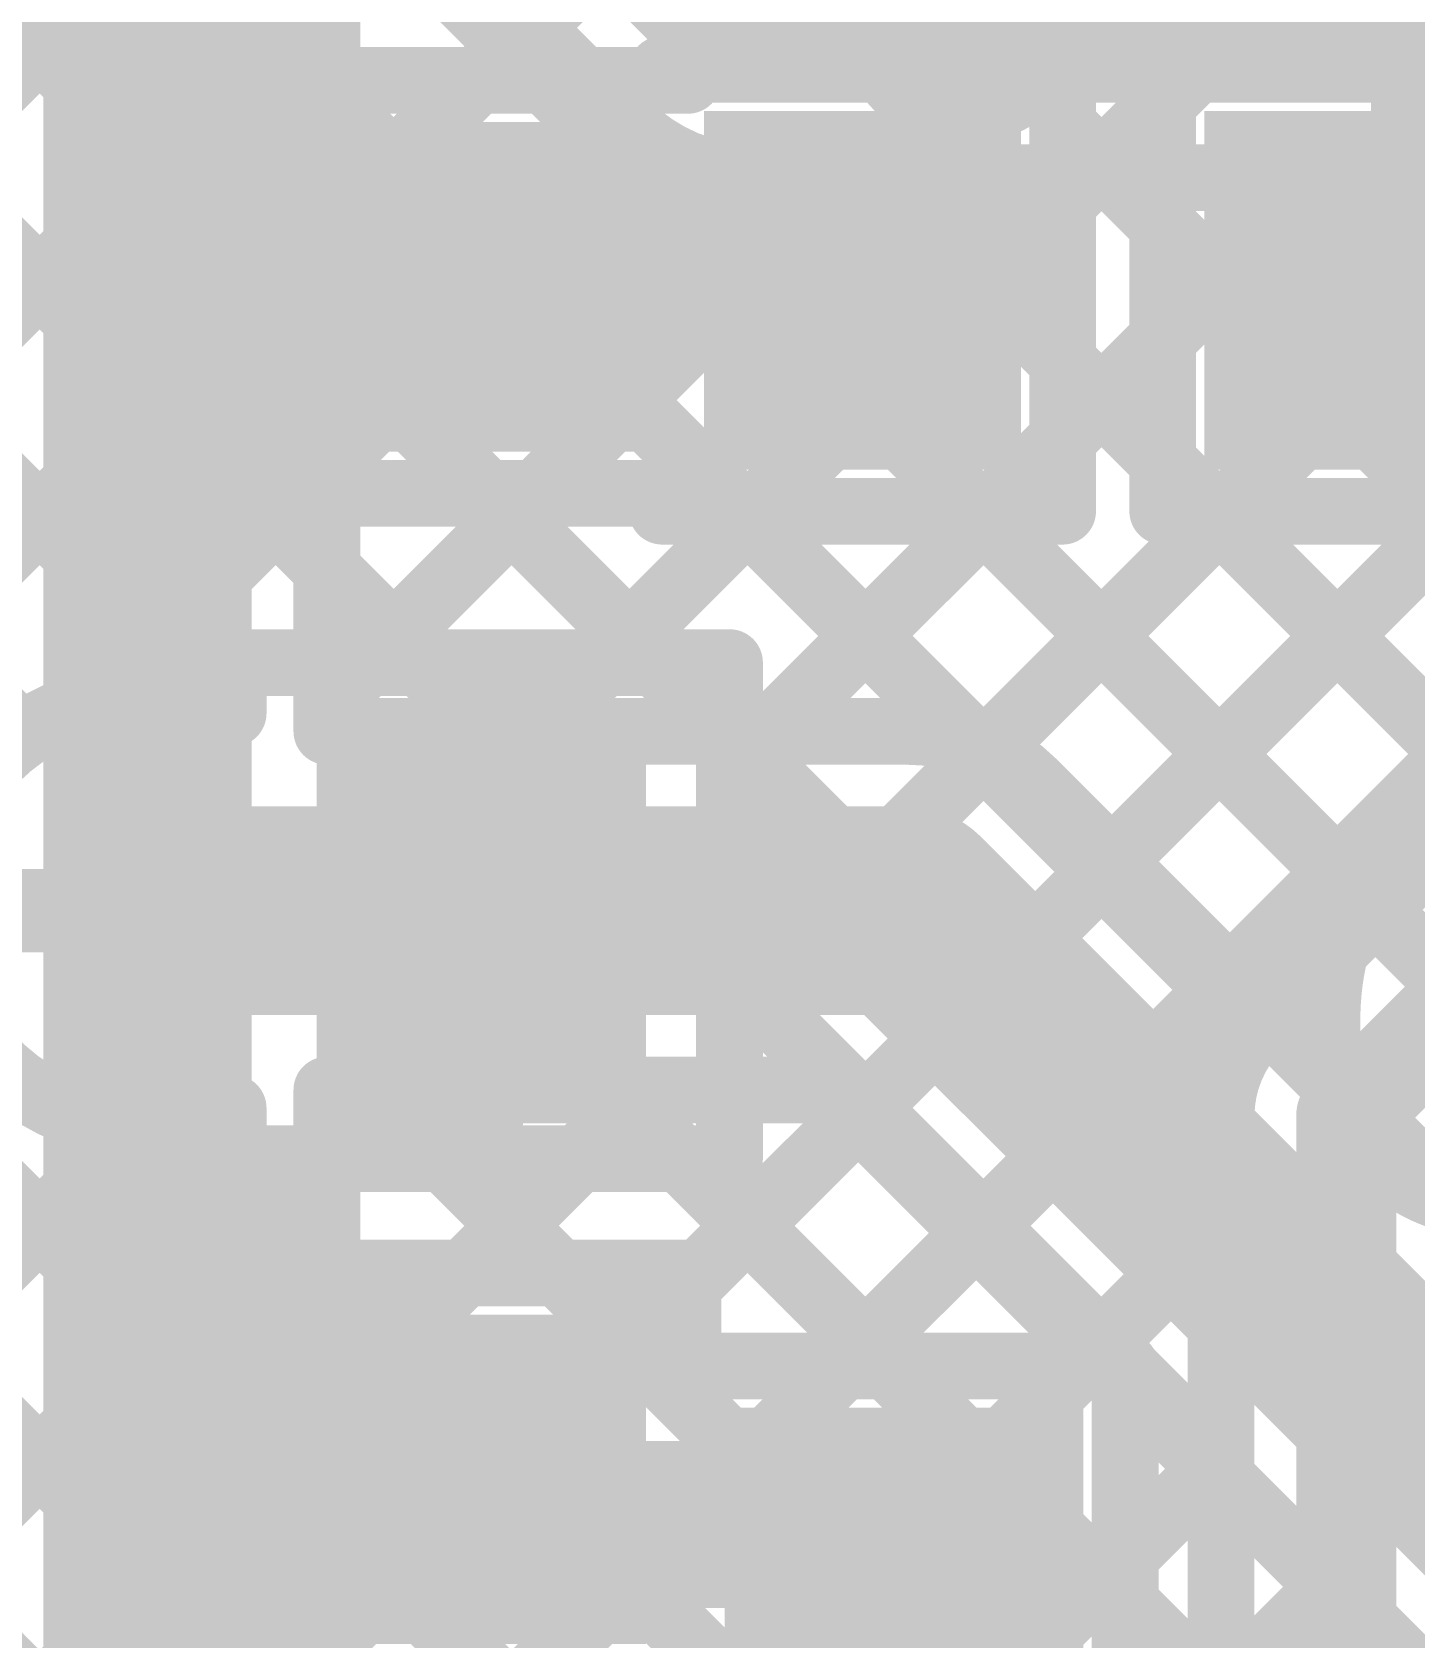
# Model space of a CAD drawing. Header units: millimetres. Extents: x -0.01 to 3.73, y -0.01 to 3.05.
# Drawn here: x 0.2005 to 0.3662, y 2.3144 to 2.5069 of the extents above; entities that cross this region are included whole.
import ezdxf

# ---------------------------------------------------------------- set-up
doc = ezdxf.new("R2010")
doc.units = ezdxf.units.MM
doc.header["$MEASUREMENT"] = 0
for name, color, linetype in [('BottomLayer', 5, 'Continuous'), ('BottomPaste', 16, 'Continuous'), ('BottomSolder', 6, 'Continuous'), ('TopLayer', 1, 'Continuous'), ('TopOverlay', 2, 'Continuous'), ('TopPaste', 8, 'Continuous'), ('TopSolder', 216, 'Continuous'), ('ViaHoleLayer', 16, 'Continuous')]:
    doc.layers.add(name, color=color, linetype=linetype)
doc.styles.add('Arial', font='', dxfattribs={"height": 0.2})
doc.styles.get('Arial').set_extended_font_data('Arial')

# ---------------------------------------------------------------- blocks, each defined once
blk = doc.blocks.new('R__0603_B_67')
at = {"layer": 'BottomLayer'}
for points in [[(-0.045, -0.0175), (-0.045, 0.0175), (-0.015, 0.0175), (-0.015, -0.0175)], [(0.015, -0.0175), (0.015, 0.0175), (0.045, 0.0175), (0.045, -0.0175)]]:
    blk.add_hatch(color=5, dxfattribs=at).paths.add_polyline_path(points)
at = {"layer": 'BottomPaste'}
for points in [[(-0.045, -0.0175), (-0.045, 0.0175), (-0.015, 0.0175), (-0.015, -0.0175)], [(0.015, -0.0175), (0.015, 0.0175), (0.045, 0.0175), (0.045, -0.0175)]]:
    blk.add_hatch(color=16, dxfattribs=at).paths.add_polyline_path(points)
at = {"layer": 'BottomSolder'}
for points in [[(-0.049, -0.0215), (-0.049, 0.0215), (-0.011, 0.0215), (-0.011, -0.0215)], [(0.011, -0.0215), (0.011, 0.0215), (0.049, 0.0215), (0.049, -0.0215)]]:
    blk.add_hatch(color=6, dxfattribs=at).paths.add_polyline_path(points)
blk = doc.blocks.new('R__0603_B_68')
at = {"layer": 'BottomLayer'}
for points in [[(-0.045, -0.0175), (-0.045, 0.0175), (-0.015, 0.0175), (-0.015, -0.0175)], [(0.015, -0.0175), (0.015, 0.0175), (0.045, 0.0175), (0.045, -0.0175)]]:
    blk.add_hatch(color=5, dxfattribs=at).paths.add_polyline_path(points)
at = {"layer": 'BottomPaste'}
for points in [[(-0.045, -0.0175), (-0.045, 0.0175), (-0.015, 0.0175), (-0.015, -0.0175)], [(0.015, -0.0175), (0.015, 0.0175), (0.045, 0.0175), (0.045, -0.0175)]]:
    blk.add_hatch(color=16, dxfattribs=at).paths.add_polyline_path(points)
at = {"layer": 'BottomSolder'}
for points in [[(-0.049, -0.0215), (-0.049, 0.0215), (-0.011, 0.0215), (-0.011, -0.0215)], [(0.011, -0.0215), (0.011, 0.0215), (0.049, 0.0215), (0.049, -0.0215)]]:
    blk.add_hatch(color=6, dxfattribs=at).paths.add_polyline_path(points)
blk = doc.blocks.new('SOT23_3_B_111')
at = {"layer": 'BottomLayer'}
for points in [[(-0.02166, 0.02657), (-0.05316, 0.02657), (-0.05316, 0.05807), (-0.02166, 0.05807)], [(0.05314, 0.02657), (0.02165, 0.02657), (0.02165, 0.05807), (0.05314, 0.05807)], [(0.01574, -0.05807), (-0.01575, -0.05807), (-0.01575, -0.02657), (0.01574, -0.02657)]]:
    blk.add_hatch(color=5, dxfattribs=at).paths.add_polyline_path(points)
at = {"layer": 'BottomPaste'}
for points in [[(-0.02166, 0.02657), (-0.05316, 0.02657), (-0.05316, 0.05807), (-0.02166, 0.05807)], [(0.05314, 0.02657), (0.02165, 0.02657), (0.02165, 0.05807), (0.05314, 0.05807)], [(0.01574, -0.05807), (-0.01575, -0.05807), (-0.01575, -0.02657), (0.01574, -0.02657)]]:
    blk.add_hatch(color=16, dxfattribs=at).paths.add_polyline_path(points)
at = {"layer": 'BottomSolder'}
for points in [[(-0.01766, 0.02257), (-0.05716, 0.02257), (-0.05716, 0.06207), (-0.01766, 0.06207)], [(0.05714, 0.02257), (0.01765, 0.02257), (0.01765, 0.06207), (0.05714, 0.06207)], [(0.01974, -0.06207), (-0.01975, -0.06207), (-0.01975, -0.02257), (0.01974, -0.02257)]]:
    blk.add_hatch(color=6, dxfattribs=at).paths.add_polyline_path(points)
blk = doc.blocks.new('SOT23_3_B_112')
at = {"layer": 'BottomLayer'}
for points in [[(-0.02166, 0.02657), (-0.05316, 0.02657), (-0.05316, 0.05807), (-0.02166, 0.05807)], [(0.05314, 0.02657), (0.02165, 0.02657), (0.02165, 0.05807), (0.05314, 0.05807)], [(0.01574, -0.05807), (-0.01575, -0.05807), (-0.01575, -0.02657), (0.01574, -0.02657)]]:
    blk.add_hatch(color=5, dxfattribs=at).paths.add_polyline_path(points)
at = {"layer": 'BottomPaste'}
for points in [[(-0.02166, 0.02657), (-0.05316, 0.02657), (-0.05316, 0.05807), (-0.02166, 0.05807)], [(0.05314, 0.02657), (0.02165, 0.02657), (0.02165, 0.05807), (0.05314, 0.05807)], [(0.01574, -0.05807), (-0.01575, -0.05807), (-0.01575, -0.02657), (0.01574, -0.02657)]]:
    blk.add_hatch(color=16, dxfattribs=at).paths.add_polyline_path(points)
at = {"layer": 'BottomSolder'}
for points in [[(-0.01766, 0.02257), (-0.05716, 0.02257), (-0.05716, 0.06207), (-0.01766, 0.06207)], [(0.05714, 0.02257), (0.01765, 0.02257), (0.01765, 0.06207), (0.05714, 0.06207)], [(0.01974, -0.06207), (-0.01975, -0.06207), (-0.01975, -0.02257), (0.01974, -0.02257)]]:
    blk.add_hatch(color=6, dxfattribs=at).paths.add_polyline_path(points)
blk = doc.blocks.new('RVT1E100M0405__196')
at = {"layer": 'TopLayer'}
for points in [[(-0.12205, 0.0315), (-0.01969, 0.0315), (-0.01969, -0.0315), (-0.12205, -0.0315)], [(0.01969, 0.0315), (0.12205, 0.0315), (0.12205, -0.0315), (0.01969, -0.0315)]]:
    blk.add_hatch(color=1, dxfattribs=at).paths.add_polyline_path(points)
at = {"layer": 'TopPaste'}
for points in [[(-0.12205, 0.0315), (-0.01969, 0.0315), (-0.01969, -0.0315), (-0.12205, -0.0315)], [(0.01969, 0.0315), (0.12205, 0.0315), (0.12205, -0.0315), (0.01969, -0.0315)]]:
    blk.add_hatch(color=8, dxfattribs=at).paths.add_polyline_path(points)
at = {"layer": 'TopSolder'}
for points in [[(-0.12605, 0.0355), (-0.01569, 0.0355), (-0.01569, -0.0355), (-0.12605, -0.0355)], [(0.01569, 0.0355), (0.12605, 0.0355), (0.12605, -0.0355), (0.01569, -0.0355)]]:
    blk.add_hatch(color=216, dxfattribs=at).paths.add_polyline_path(points)
at = {"layer": 'TopOverlay', "const_width": 0.005}
for points in [[(-0.037, 0.087), (-0.08325, 0.04075)], [(0.085, 0.087), (-0.037, 0.087)], [(0.085, 0.087), (0.085, 0.039)], [(-0.108, 0.065), (-0.108, 0.037)], [(-0.094, 0.051), (-0.122, 0.051)], [(-0.08325, 0.04075), (-0.08325, 0.035)], [(-0.08325, -0.035), (-0.08325, -0.04075)], [(0.085, -0.039), (0.085, -0.087)], [(-0.037, -0.087), (-0.08325, -0.04075)], [(0.085, -0.087), (-0.037, -0.087)]]:
    blk.add_lwpolyline(points, dxfattribs=at)
at = {"layer": 'TopOverlay', "const_width": 0.0025}
for points in [[(-0.03825, 0.087, 1), (-0.03575, 0.087, 1)], [(-0.03825, 0.087, 1), (-0.03575, 0.087, 1)], [(0.08375, 0.087, 1), (0.08625, 0.087, 1)], [(0.08375, 0.087, 1), (0.08625, 0.087, 1)], [(-0.10925, 0.065, 1), (-0.10675, 0.065, 1)], [(-0.12325, 0.051, 1), (-0.12075, 0.051, 1)], [(-0.09525, 0.051, 1), (-0.09275, 0.051, 1)], [(-0.0845, 0.04075, 1), (-0.082, 0.04075, 1)], [(-0.0845, 0.04075, 1), (-0.082, 0.04075, 1)], [(0.08375, 0.039, 1), (0.08625, 0.039, 1)], [(-0.10925, 0.037, 1), (-0.10675, 0.037, 1)], [(-0.0845, 0.035, 1), (-0.082, 0.035, 1)], [(-0.0845, -0.035, 1), (-0.082, -0.035, 1)], [(0.08375, -0.039, 1), (0.08625, -0.039, 1)], [(-0.0845, -0.04075, 1), (-0.082, -0.04075, 1)], [(-0.0845, -0.04075, 1), (-0.082, -0.04075, 1)], [(-0.03825, -0.087, 1), (-0.03575, -0.087, 1)], [(-0.03825, -0.087, 1), (-0.03575, -0.087, 1)], [(0.08375, -0.087, 1), (0.08625, -0.087, 1)], [(0.08375, -0.087, 1), (0.08625, -0.087, 1)]]:
    blk.add_lwpolyline(points, format="xyb", close=True, dxfattribs=at)

msp = doc.modelspace()

# ---------------------------------------------------------------- hatches: boundary and pattern name
at = {"layer": 'BottomLayer'}
h = msp.add_hatch(color=5, dxfattribs=at)
edge = h.paths.add_edge_path()
edge.add_arc((0.2143, 2.4016), 0.01181, 0, 360)
at = {"layer": 'TopLayer'}
h = msp.add_hatch(color=1, dxfattribs=at)
edge = h.paths.add_edge_path()
edge.add_arc((0.2143, 2.4016), 0.01181, 0, 360)
at = {"layer": 'ViaHoleLayer'}
h = msp.add_hatch(color=16, dxfattribs=at)
edge = h.paths.add_edge_path()
edge.add_arc((0.2143, 2.4016), 0.00591, 0, 360)

# ---------------------------------------------------------------- linework, layer by layer
at = {"layer": 'BottomLayer'}
for points, const_width in [([(0.34004, 2.5025), (0.52567, 2.68813)], 0.008), ([(0.36832, 2.5025), (0.55395, 2.68813)], 0.008), ([(0.31176, 2.5025), (0.46448, 2.65522)], 0.008), ([(0.28283, 2.5935), (0.37383, 2.5025)], 0.008), ([(0.28347, 2.5025), (0.37447, 2.5935)], 0.008), ([(0.28407, 2.56397), (0.34554, 2.5025)], 0.008), ([(0.16553, 2.5411), (0.22957, 2.47705)], 0.008), ([(0.28407, 2.53569), (0.31726, 2.5025)], 0.008), ([(0.358, 2.377), (0.506, 2.525)], 0.012), ([(0.15987, 2.46375), (0.21492, 2.5188)], 0.008), ([(0.21605, 2.51885), (0.23375, 2.50116)], 0.008), ([(0.18816, 2.46375), (0.23926, 2.51486)], 0.008), ([(0.24833, 2.51486), (0.26204, 2.50116)], 0.008), ([(0.25384, 2.50116), (0.26754, 2.51486)], 0.008), ([(0.27662, 2.51486), (0.28898, 2.5025)], 0.008), ([(0.16553, 2.51281), (0.24699, 2.43135)], 0.008), ([(0.22957, 2.50116), (0.276, 2.50116)], 0.008), ([(0.22957, 2.45166), (0.22957, 2.50116)], 0.008), ([(0.276, 2.5025), (0.324, 2.5025)], 0.008), ([(0.276, 2.50116), (0.27907, 2.50116)], 0.008), ([(0.324, 2.4495), (0.324, 2.5025)], 0.008), ([(0.336, 2.5025), (0.384, 2.5025)], 0.008), ([(0.336, 2.49846), (0.34004, 2.5025)], 0.008), ([(0.336, 2.4495), (0.336, 2.5025)], 0.008), ([(0.324, 2.48646), (0.336, 2.49846)], 0.008), ([(0.324, 2.49576), (0.336, 2.48376)], 0.008), ([(0.25432, 2.47641), (0.25453, 2.4762)], 0.02), ([(0.25453, 2.4762), (0.2998, 2.4762)], 0.02), ([(0.2998, 2.4762), (0.3, 2.476)], 0.02), ([(0.36, 2.476), (0.426, 2.476)], 0.012), ([(0.19443, 2.44174), (0.22957, 2.47689)], 0.008), ([(0.324, 2.45818), (0.336, 2.47018)], 0.008), ([(0.324, 2.46748), (0.336, 2.45548)], 0.008), ([(0.29768, 2.347), (0.41168, 2.461)], 0.008), ([(0.3474, 2.38761), (0.42079, 2.461)], 0.008), ([(0.19443, 2.45563), (0.22457, 2.42548)], 0.008), ([(0.20747, 2.4265), (0.23263, 2.45166)], 0.008), ([(0.22957, 2.45166), (0.276, 2.45166)], 0.008), ([(0.24061, 2.43135), (0.26092, 2.45166)], 0.008), ([(0.25496, 2.45166), (0.27527, 2.43135)], 0.008), ([(0.276, 2.45166), (0.27907, 2.45166)], 0.008), ([(0.26889, 2.43135), (0.28704, 2.4495)], 0.008), ([(0.276, 2.4495), (0.324, 2.4495)], 0.008), ([(0.27907, 2.35668), (0.37189, 2.4495)], 0.008), ([(0.28407, 2.41825), (0.31532, 2.4495)], 0.008), ([(0.28407, 2.38996), (0.34361, 2.4495)], 0.008), ([(0.28541, 2.4495), (0.34735, 2.38756)], 0.008), ([(0.31369, 2.4495), (0.36149, 2.4017)], 0.008), ([(0.336, 2.4495), (0.384, 2.4495)], 0.008), ([(0.34198, 2.4495), (0.37563, 2.41584)], 0.008), ([(0.22457, 2.43135), (0.28407, 2.43135)], 0.008), ([(0.22457, 2.42528), (0.22457, 2.43135)], 0.008), ([(0.28407, 2.37186), (0.28407, 2.43135)], 0.008), ([(0.25432, 2.4016), (0.25432, 2.42735)], 0.01), ([(0.19443, 2.42734), (0.19922, 2.42255)], 0.008), ([(0.2143, 2.4016), (0.2143, 2.42342)], 0.01), ([(0.28407, 2.42255), (0.343, 2.36362)], 0.008), ([(0.15333, 2.41187), (0.22957, 2.33563)], 0.008), ([(0.2143, 2.4016), (0.25432, 2.4016)], 0.025), ([(0.13467, 2.40224), (0.24856, 2.28835)], 0.008), ([(0.19249, 2.4016), (0.2143, 2.4016)], 0.01), ([(0.2143, 2.37979), (0.2143, 2.4016)], 0.01), ([(0.25432, 2.4016), (0.28007, 2.4016)], 0.01), ([(0.25432, 2.37586), (0.25432, 2.4016)], 0.01), ([(0.28407, 2.39427), (0.33134, 2.347)], 0.008), ([(0.22457, 2.37186), (0.22457, 2.37793)], 0.008), ([(0.358, 2.282), (0.358, 2.377)], 0.012), ([(0.16505, 2.32751), (0.21335, 2.37581)], 0.008), ([(0.21749, 2.37599), (0.23533, 2.35816)], 0.008), ([(0.343, 2.28821), (0.343, 2.377)], 0.008), ([(0.18658, 2.32075), (0.23768, 2.37186)], 0.008), ([(0.22457, 2.37186), (0.28407, 2.37186)], 0.008), ([(0.24991, 2.37186), (0.26361, 2.35816)], 0.008), ([(0.25227, 2.35816), (0.26597, 2.37186)], 0.008), ([(0.2782, 2.37186), (0.30305, 2.347)], 0.008), ([(0.32596, 2.347), (0.343, 2.36404)], 0.008), ([(0.22957, 2.35816), (0.27907, 2.35816)], 0.008), ([(0.22957, 2.30866), (0.22957, 2.35816)], 0.008), ([(0.27907, 2.347), (0.27907, 2.35816)], 0.008), ([(0.27907, 2.347), (0.3, 2.347)], 0.008), ([(0.27907, 2.347), (0.3, 2.347)], 0.008), ([(0.3, 2.347), (0.3315, 2.347)], 0.008), ([(0.3315, 2.299), (0.3315, 2.347)], 0.008), ([(0.3315, 2.34684), (0.343, 2.33534)], 0.008), ([(0.25432, 2.33341), (0.25973, 2.328)], 0.02), ([(0.19443, 2.30032), (0.22957, 2.33547)], 0.008), ([(0.3315, 2.32425), (0.343, 2.33575)], 0.008), ([(0.25973, 2.328), (0.3, 2.328)], 0.02), ([(0.3, 2.328), (0.305, 2.323)], 0.02), ([(0.3315, 2.31855), (0.343, 2.30705)], 0.008), ([(0.19443, 2.31421), (0.22457, 2.28406)], 0.008)]:
    msp.add_lwpolyline(points, dxfattribs=dict(at, const_width=const_width))
for points, const_width in [([(0.22757, 2.50116, 1), (0.23157, 2.50116, 1)], 0.004), ([(0.22757, 2.50116, 1), (0.23157, 2.50116, 1)], 0.004), ([(0.23175, 2.50116, 1), (0.23575, 2.50116, 1)], 0.004), ([(0.25184, 2.50116, 1), (0.25584, 2.50116, 1)], 0.004), ([(0.26004, 2.50116, 1), (0.26404, 2.50116, 1)], 0.004), ([(0.274, 2.5025, 1), (0.278, 2.5025, 1)], 0.004), ([(0.274, 2.50116, 1), (0.278, 2.50116, 1)], 0.004), ([(0.274, 2.50116, 1), (0.278, 2.50116, 1)], 0.004), ([(0.27707, 2.50116, 1), (0.28107, 2.50116, 1)], 0.004), ([(0.28147, 2.5025, 1), (0.28547, 2.5025, 1)], 0.004), ([(0.28698, 2.5025, 1), (0.29098, 2.5025, 1)], 0.004), ([(0.30976, 2.5025, 1), (0.31376, 2.5025, 1)], 0.004), ([(0.31526, 2.5025, 1), (0.31926, 2.5025, 1)], 0.004), ([(0.322, 2.5025, 1), (0.326, 2.5025, 1)], 0.004), ([(0.322, 2.5025, 1), (0.326, 2.5025, 1)], 0.004), ([(0.334, 2.5025, 1), (0.338, 2.5025, 1)], 0.004), ([(0.334, 2.5025, 1), (0.338, 2.5025, 1)], 0.004), ([(0.33804, 2.5025, 1), (0.34204, 2.5025, 1)], 0.004), ([(0.33804, 2.5025, 1), (0.34204, 2.5025, 1)], 0.004), ([(0.34354, 2.5025, 1), (0.34754, 2.5025, 1)], 0.004), ([(0.36632, 2.5025, 1), (0.37032, 2.5025, 1)], 0.004), ([(0.334, 2.49846, 1), (0.338, 2.49846, 1)], 0.004), ([(0.334, 2.49846, 1), (0.338, 2.49846, 1)], 0.004), ([(0.322, 2.49576, 1), (0.326, 2.49576, 1)], 0.004), ([(0.322, 2.48646, 1), (0.326, 2.48646, 1)], 0.004), ([(0.334, 2.48376, 1), (0.338, 2.48376, 1)], 0.004), ([(0.24932, 2.47641, 1), (0.25932, 2.47641, 1)], 0.01), ([(0.24953, 2.4762, 1), (0.25953, 2.4762, 1)], 0.01), ([(0.24953, 2.4762, 1), (0.25953, 2.4762, 1)], 0.01), ([(0.2948, 2.4762, 1), (0.3048, 2.4762, 1)], 0.01), ([(0.2948, 2.4762, 1), (0.3048, 2.4762, 1)], 0.01), ([(0.295, 2.476, 1), (0.305, 2.476, 1)], 0.01), ([(0.357, 2.476, 1), (0.363, 2.476, 1)], 0.006), ([(0.22757, 2.47705, 1), (0.23157, 2.47705, 1)], 0.004), ([(0.22757, 2.47689, 1), (0.23157, 2.47689, 1)], 0.004), ([(0.334, 2.47018, 1), (0.338, 2.47018, 1)], 0.004), ([(0.322, 2.46748, 1), (0.326, 2.46748, 1)], 0.004), ([(0.322, 2.45818, 1), (0.326, 2.45818, 1)], 0.004), ([(0.334, 2.45548, 1), (0.338, 2.45548, 1)], 0.004), ([(0.22757, 2.45166, 1), (0.23157, 2.45166, 1)], 0.004), ([(0.22757, 2.45166, 1), (0.23157, 2.45166, 1)], 0.004), ([(0.23063, 2.45166, 1), (0.23463, 2.45166, 1)], 0.004), ([(0.25296, 2.45166, 1), (0.25696, 2.45166, 1)], 0.004), ([(0.25892, 2.45166, 1), (0.26292, 2.45166, 1)], 0.004), ([(0.274, 2.45166, 1), (0.278, 2.45166, 1)], 0.004), ([(0.274, 2.45166, 1), (0.278, 2.45166, 1)], 0.004), ([(0.27707, 2.45166, 1), (0.28107, 2.45166, 1)], 0.004), ([(0.274, 2.4495, 1), (0.278, 2.4495, 1)], 0.004), ([(0.28341, 2.4495, 1), (0.28741, 2.4495, 1)], 0.004), ([(0.28504, 2.4495, 1), (0.28904, 2.4495, 1)], 0.004), ([(0.31169, 2.4495, 1), (0.31569, 2.4495, 1)], 0.004), ([(0.31332, 2.4495, 1), (0.31732, 2.4495, 1)], 0.004), ([(0.322, 2.4495, 1), (0.326, 2.4495, 1)], 0.004), ([(0.322, 2.4495, 1), (0.326, 2.4495, 1)], 0.004), ([(0.334, 2.4495, 1), (0.338, 2.4495, 1)], 0.004), ([(0.334, 2.4495, 1), (0.338, 2.4495, 1)], 0.004), ([(0.33998, 2.4495, 1), (0.34398, 2.4495, 1)], 0.004), ([(0.34161, 2.4495, 1), (0.34561, 2.4495, 1)], 0.004), ([(0.22257, 2.43135, 1), (0.22657, 2.43135, 1)], 0.004), ([(0.22257, 2.43135, 1), (0.22657, 2.43135, 1)], 0.004), ([(0.23861, 2.43135, 1), (0.24261, 2.43135, 1)], 0.004), ([(0.24499, 2.43135, 1), (0.24899, 2.43135, 1)], 0.004), ([(0.26689, 2.43135, 1), (0.27089, 2.43135, 1)], 0.004), ([(0.27327, 2.43135, 1), (0.27727, 2.43135, 1)], 0.004), ([(0.28207, 2.43135, 1), (0.28607, 2.43135, 1)], 0.004), ([(0.28207, 2.43135, 1), (0.28607, 2.43135, 1)], 0.004), ([(0.25182, 2.42735, 1), (0.25682, 2.42735, 1)], 0.005), ([(0.20547, 2.4265, 1), (0.20947, 2.4265, 1)], 0.004), ([(0.2118, 2.42342, 1), (0.2168, 2.42342, 1)], 0.005), ([(0.22257, 2.42548, 1), (0.22657, 2.42548, 1)], 0.004), ([(0.22257, 2.42528, 1), (0.22657, 2.42528, 1)], 0.004), ([(0.22257, 2.42528, 1), (0.22657, 2.42528, 1)], 0.004), ([(0.19722, 2.42255, 1), (0.20122, 2.42255, 1)], 0.004), ([(0.28207, 2.42255, 1), (0.28607, 2.42255, 1)], 0.004), ([(0.28207, 2.41825, 1), (0.28607, 2.41825, 1)], 0.004), ([(0.20805, 2.4016, 1), (0.22055, 2.4016, 1)], 0.0125), ([(0.24807, 2.4016, 1), (0.26057, 2.4016, 1)], 0.0125), ([(0.2118, 2.4016, 1), (0.2168, 2.4016, 1)], 0.005), ([(0.2118, 2.4016, 1), (0.2168, 2.4016, 1)], 0.005), ([(0.2118, 2.4016, 1), (0.2168, 2.4016, 1)], 0.005), ([(0.25182, 2.4016, 1), (0.25682, 2.4016, 1)], 0.005), ([(0.25182, 2.4016, 1), (0.25682, 2.4016, 1)], 0.005), ([(0.25182, 2.4016, 1), (0.25682, 2.4016, 1)], 0.005), ([(0.27757, 2.4016, 1), (0.28257, 2.4016, 1)], 0.005), ([(0.35949, 2.4017, 1), (0.36349, 2.4017, 1)], 0.004), ([(0.28207, 2.39427, 1), (0.28607, 2.39427, 1)], 0.004), ([(0.28207, 2.38996, 1), (0.28607, 2.38996, 1)], 0.004), ([(0.34535, 2.38756, 1), (0.34935, 2.38756, 1)], 0.004), ([(0.34539, 2.38761, 1), (0.34939, 2.38761, 1)], 0.004), ([(0.34539, 2.3876, 1), (0.34939, 2.3876, 1)], 0.004), ([(0.3454, 2.38761, 1), (0.3494, 2.38761, 1)], 0.004), ([(0.2118, 2.37979, 1), (0.2168, 2.37979, 1)], 0.005), ([(0.22257, 2.37793, 1), (0.22657, 2.37793, 1)], 0.004), ([(0.22257, 2.37793, 1), (0.22657, 2.37793, 1)], 0.004), ([(0.355, 2.377, 1), (0.361, 2.377, 1)], 0.006), ([(0.355, 2.377, 1), (0.361, 2.377, 1)], 0.006), ([(0.21135, 2.37581, 1), (0.21535, 2.37581, 1)], 0.004), ([(0.21549, 2.37599, 1), (0.21949, 2.37599, 1)], 0.004), ([(0.25182, 2.37586, 1), (0.25682, 2.37586, 1)], 0.005), ([(0.341, 2.377, 1), (0.345, 2.377, 1)], 0.004), ([(0.341, 2.377, 1), (0.345, 2.377, 1)], 0.004), ([(0.341, 2.377, 1), (0.345, 2.377, 1)], 0.004), ([(0.22257, 2.37186, 1), (0.22657, 2.37186, 1)], 0.004), ([(0.22257, 2.37186, 1), (0.22657, 2.37186, 1)], 0.004), ([(0.23568, 2.37186, 1), (0.23968, 2.37186, 1)], 0.004), ([(0.24791, 2.37186, 1), (0.25191, 2.37186, 1)], 0.004), ([(0.26397, 2.37186, 1), (0.26797, 2.37186, 1)], 0.004), ([(0.2762, 2.37186, 1), (0.2802, 2.37186, 1)], 0.004), ([(0.28207, 2.37186, 1), (0.28607, 2.37186, 1)], 0.004), ([(0.28207, 2.37186, 1), (0.28607, 2.37186, 1)], 0.004), ([(0.341, 2.36404, 1), (0.345, 2.36404, 1)], 0.004), ([(0.341, 2.36362, 1), (0.345, 2.36362, 1)], 0.004), ([(0.22757, 2.35816, 1), (0.23157, 2.35816, 1)], 0.004), ([(0.22757, 2.35816, 1), (0.23157, 2.35816, 1)], 0.004), ([(0.23333, 2.35816, 1), (0.23733, 2.35816, 1)], 0.004), ([(0.25027, 2.35816, 1), (0.25427, 2.35816, 1)], 0.004), ([(0.26161, 2.35816, 1), (0.26561, 2.35816, 1)], 0.004), ([(0.27707, 2.35816, 1), (0.28107, 2.35816, 1)], 0.004), ([(0.27707, 2.35816, 1), (0.28107, 2.35816, 1)], 0.004), ([(0.27707, 2.35668, 1), (0.28107, 2.35668, 1)], 0.004), ([(0.27707, 2.347, 1), (0.28107, 2.347, 1)], 0.004), ([(0.27707, 2.347, 1), (0.28107, 2.347, 1)], 0.004), ([(0.27707, 2.347, 1), (0.28107, 2.347, 1)], 0.004), ([(0.29568, 2.347, 1), (0.29968, 2.347, 1)], 0.004), ([(0.298, 2.347, 1), (0.302, 2.347, 1)], 0.004), ([(0.298, 2.347, 1), (0.302, 2.347, 1)], 0.004), ([(0.298, 2.347, 1), (0.302, 2.347, 1)], 0.004), ([(0.30105, 2.347, 1), (0.30505, 2.347, 1)], 0.004), ([(0.32396, 2.347, 1), (0.32796, 2.347, 1)], 0.004), ([(0.32934, 2.347, 1), (0.33334, 2.347, 1)], 0.004), ([(0.3295, 2.347, 1), (0.3335, 2.347, 1)], 0.004), ([(0.3295, 2.347, 1), (0.3335, 2.347, 1)], 0.004), ([(0.3295, 2.34684, 1), (0.3335, 2.34684, 1)], 0.004), ([(0.24932, 2.33341, 1), (0.25932, 2.33341, 1)], 0.01), ([(0.22757, 2.33563, 1), (0.23157, 2.33563, 1)], 0.004), ([(0.22757, 2.33547, 1), (0.23157, 2.33547, 1)], 0.004), ([(0.341, 2.33575, 1), (0.345, 2.33575, 1)], 0.004), ([(0.25473, 2.328, 1), (0.26473, 2.328, 1)], 0.01), ([(0.25473, 2.328, 1), (0.26473, 2.328, 1)], 0.01), ([(0.295, 2.328, 1), (0.305, 2.328, 1)], 0.01), ([(0.295, 2.328, 1), (0.305, 2.328, 1)], 0.01), ([(0.341, 2.33534, 1), (0.345, 2.33534, 1)], 0.004), ([(0.3, 2.323, 1), (0.31, 2.323, 1)], 0.01), ([(0.3295, 2.32425, 1), (0.3335, 2.32425, 1)], 0.004), ([(0.3295, 2.31855, 1), (0.3335, 2.31855, 1)], 0.004)]:
    msp.add_lwpolyline(points, format="xyb", close=True, dxfattribs=dict(at, const_width=const_width))
at = {"layer": 'BottomLayer', "const_width": 0.008}
for points in [[(0.19443, 2.41807, -0.333684), (0.22457, 2.42528)], [(0.22457, 2.37793, -0.718677), (0.1918, 2.41426)], [(0.343, 2.377, -0.198912), (0.34739, 2.38761)], [(0.343, 2.377, -0.198764), (0.34739, 2.3876)]]:
    msp.add_lwpolyline(points, format="xyb", dxfattribs=at)
at = {"layer": 'TopLayer'}
for points, const_width in [([(0.2143, 2.4016), (0.2143, 2.5446)], 0.025), ([(0.2534, 2.5446), (0.287, 2.511)], 0.025), ([(0.2358, 2.4231), (0.2358, 2.5231)], 0.008), ([(0.24009, 2.5231), (0.41623, 2.34696)], 0.008), ([(0.24449, 2.5231), (0.2718, 2.4958)], 0.008), ([(0.287, 2.511), (0.41613, 2.511)], 0.025), ([(0.2358, 2.48311), (0.26014, 2.50745)], 0.008), ([(0.2358, 2.49911), (0.31331, 2.42159)], 0.008), ([(0.2358, 2.45483), (0.27449, 2.49352)], 0.008), ([(0.2358, 2.42654), (0.29876, 2.4895)], 0.008), ([(0.26065, 2.4231), (0.32704, 2.4895)], 0.008), ([(0.287, 2.4895), (0.35095, 2.4895)], 0.008), ([(0.30198, 2.4895), (0.41842, 2.37305)], 0.008), ([(0.33026, 2.4895), (0.35095, 2.46881)], 0.008), ([(0.35095, 2.4655), (0.35095, 2.4895)], 0.008), ([(0.28893, 2.4231), (0.35095, 2.48513)], 0.008), ([(0.2358, 2.47082), (0.28352, 2.4231)], 0.008), ([(0.35095, 2.46881), (0.35426, 2.4655)], 0.008), ([(0.31497, 2.42086), (0.35961, 2.4655)], 0.008), ([(0.3299, 2.40751), (0.3879, 2.4655)], 0.008), ([(0.34404, 2.39336), (0.41618, 2.4655)], 0.008), ([(0.35095, 2.4655), (0.44624, 2.4655)], 0.008), ([(0.35426, 2.4655), (0.423, 2.39676)], 0.008), ([(0.35818, 2.37922), (0.44447, 2.4655)], 0.008), ([(0.2358, 2.44254), (0.25523, 2.4231)], 0.008), ([(0.2358, 2.4231), (0.3054, 2.4231)], 0.008), ([(0.3206, 2.41681), (0.39044, 2.34696)], 0.008), ([(0.2143, 2.4016), (0.3054, 2.4016)], 0.025), ([(0.2143, 2.2586), (0.2143, 2.4016)], 0.025), ([(0.3054, 2.4016), (0.38154, 2.32546)], 0.025), ([(0.19249, 2.4016), (0.2143, 2.4016)], 0.01), ([(0.2358, 2.36997), (0.24593, 2.3801)], 0.008), ([(0.2358, 2.3801), (0.29649, 2.3801)], 0.008), ([(0.2358, 2.27289), (0.2358, 2.3801)], 0.008), ([(0.2358, 2.34169), (0.27421, 2.3801)], 0.008), ([(0.24167, 2.3801), (0.37269, 2.24908)], 0.008), ([(0.26995, 2.3801), (0.474, 2.17605)], 0.008), ([(0.29649, 2.3801), (0.36633, 2.31026)], 0.008), ([(0.2358, 2.31341), (0.29949, 2.3771)], 0.008), ([(0.2358, 2.28512), (0.31364, 2.36296)], 0.008), ([(0.2358, 2.35769), (0.36219, 2.23129)], 0.008), ([(0.24, 2.26103), (0.32778, 2.34882)], 0.008), ([(0.18125, 2.174), (0.34192, 2.33467)], 0.008), ([(0.2358, 2.3294), (0.36406, 2.20114)], 0.008), ([(0.20953, 2.174), (0.35606, 2.32053)], 0.008)]:
    msp.add_lwpolyline(points, dxfattribs=dict(at, const_width=const_width))
for points, const_width in [([(0.28075, 2.511, 1), (0.29325, 2.511, 1)], 0.0125), ([(0.28075, 2.511, 1), (0.29325, 2.511, 1)], 0.0125), ([(0.25814, 2.50745, 1), (0.26214, 2.50745, 1)], 0.004), ([(0.2338, 2.49911, 1), (0.2378, 2.49911, 1)], 0.004), ([(0.2698, 2.4958, 1), (0.2738, 2.4958, 1)], 0.004), ([(0.2698, 2.4958, 1), (0.2738, 2.4958, 1)], 0.004), ([(0.2698, 2.4958, 1), (0.2738, 2.4958, 1)], 0.004), ([(0.27249, 2.49352, 1), (0.27649, 2.49352, 1)], 0.004), ([(0.285, 2.4895, 1), (0.289, 2.4895, 1)], 0.004), ([(0.285, 2.4895, 1), (0.289, 2.4895, 1)], 0.004), ([(0.285, 2.4895, 1), (0.289, 2.4895, 1)], 0.004), ([(0.29676, 2.4895, 1), (0.30076, 2.4895, 1)], 0.004), ([(0.29998, 2.4895, 1), (0.30398, 2.4895, 1)], 0.004), ([(0.32504, 2.4895, 1), (0.32904, 2.4895, 1)], 0.004), ([(0.32826, 2.4895, 1), (0.33226, 2.4895, 1)], 0.004), ([(0.34895, 2.4895, 1), (0.35295, 2.4895, 1)], 0.004), ([(0.34895, 2.4895, 1), (0.35295, 2.4895, 1)], 0.004), ([(0.34895, 2.48513, 1), (0.35295, 2.48513, 1)], 0.004), ([(0.2338, 2.48311, 1), (0.2378, 2.48311, 1)], 0.004), ([(0.2338, 2.47082, 1), (0.2378, 2.47082, 1)], 0.004), ([(0.34895, 2.46881, 1), (0.35295, 2.46881, 1)], 0.004), ([(0.34895, 2.46881, 1), (0.35295, 2.46881, 1)], 0.004), ([(0.34895, 2.4655, 1), (0.35295, 2.4655, 1)], 0.004), ([(0.34895, 2.4655, 1), (0.35295, 2.4655, 1)], 0.004), ([(0.35226, 2.4655, 1), (0.35626, 2.4655, 1)], 0.004), ([(0.35226, 2.4655, 1), (0.35626, 2.4655, 1)], 0.004), ([(0.35761, 2.4655, 1), (0.36161, 2.4655, 1)], 0.004), ([(0.2338, 2.45483, 1), (0.2378, 2.45483, 1)], 0.004), ([(0.2338, 2.44254, 1), (0.2378, 2.44254, 1)], 0.004), ([(0.2338, 2.42654, 1), (0.2378, 2.42654, 1)], 0.004), ([(0.2338, 2.4231, 1), (0.2378, 2.4231, 1)], 0.004), ([(0.2338, 2.4231, 1), (0.2378, 2.4231, 1)], 0.004), ([(0.25323, 2.4231, 1), (0.25723, 2.4231, 1)], 0.004), ([(0.25865, 2.4231, 1), (0.26265, 2.4231, 1)], 0.004), ([(0.28152, 2.4231, 1), (0.28552, 2.4231, 1)], 0.004), ([(0.28693, 2.4231, 1), (0.29093, 2.4231, 1)], 0.004), ([(0.3034, 2.4231, 1), (0.3074, 2.4231, 1)], 0.004), ([(0.3034, 2.4231, 1), (0.3074, 2.4231, 1)], 0.004), ([(0.3034, 2.4231, 1), (0.3074, 2.4231, 1)], 0.004), ([(0.31131, 2.42159, 1), (0.31531, 2.42159, 1)], 0.004), ([(0.31297, 2.42086, 1), (0.31697, 2.42086, 1)], 0.004), ([(0.3186, 2.41681, 1), (0.3226, 2.41681, 1)], 0.004), ([(0.3186, 2.41681, 1), (0.3226, 2.41681, 1)], 0.004), ([(0.3186, 2.41681, 1), (0.3226, 2.41681, 1)], 0.004), ([(0.20805, 2.4016, 1), (0.22055, 2.4016, 1)], 0.0125), ([(0.20805, 2.4016, 1), (0.22055, 2.4016, 1)], 0.0125), ([(0.20805, 2.4016, 1), (0.22055, 2.4016, 1)], 0.0125), ([(0.29915, 2.4016, 1), (0.31165, 2.4016, 1)], 0.0125), ([(0.29915, 2.4016, 1), (0.31165, 2.4016, 1)], 0.0125), ([(0.3279, 2.40751, 1), (0.3319, 2.40751, 1)], 0.004), ([(0.2118, 2.4016, 1), (0.2168, 2.4016, 1)], 0.005), ([(0.34204, 2.39336, 1), (0.34604, 2.39336, 1)], 0.004), ([(0.2338, 2.3801, 1), (0.2378, 2.3801, 1)], 0.004), ([(0.2338, 2.3801, 1), (0.2378, 2.3801, 1)], 0.004), ([(0.23967, 2.3801, 1), (0.24367, 2.3801, 1)], 0.004), ([(0.24393, 2.3801, 1), (0.24793, 2.3801, 1)], 0.004), ([(0.26795, 2.3801, 1), (0.27195, 2.3801, 1)], 0.004), ([(0.27221, 2.3801, 1), (0.27621, 2.3801, 1)], 0.004), ([(0.29449, 2.3801, 1), (0.29849, 2.3801, 1)], 0.004), ([(0.29449, 2.3801, 1), (0.29849, 2.3801, 1)], 0.004), ([(0.35618, 2.37922, 1), (0.36018, 2.37922, 1)], 0.004), ([(0.29749, 2.3771, 1), (0.30149, 2.3771, 1)], 0.004), ([(0.2338, 2.36997, 1), (0.2378, 2.36997, 1)], 0.004), ([(0.31164, 2.36296, 1), (0.31564, 2.36296, 1)], 0.004), ([(0.2338, 2.35769, 1), (0.2378, 2.35769, 1)], 0.004), ([(0.32578, 2.34882, 1), (0.32978, 2.34882, 1)], 0.004), ([(0.2338, 2.34169, 1), (0.2378, 2.34169, 1)], 0.004), ([(0.33992, 2.33467, 1), (0.34392, 2.33467, 1)], 0.004), ([(0.2338, 2.3294, 1), (0.2378, 2.3294, 1)], 0.004), ([(0.35406, 2.32053, 1), (0.35806, 2.32053, 1)], 0.004), ([(0.2338, 2.31341, 1), (0.2378, 2.31341, 1)], 0.004)]:
    msp.add_lwpolyline(points, format="xyb", close=True, dxfattribs=dict(at, const_width=const_width))
at = {"layer": 'TopLayer', "const_width": 0.008}
for points in [[(0.287, 2.4895, -0.198912), (0.2718, 2.4958)], [(0.287, 2.4895, -0.198912), (0.2718, 2.4958)], [(0.3054, 2.4231, -0.198912), (0.3206, 2.41681)], [(0.3054, 2.4231, -0.198912), (0.3206, 2.41681)]]:
    msp.add_lwpolyline(points, format="xyb", dxfattribs=at)

# ---------------------------------------------------------------- block references
for name, p, rotation in [('RVT1E100M0405__196', (0.487, 2.511), 180), ('R__0603_B_68', (0.33, 2.476), 180), ('SOT23_3_B_112', (0.212, 2.439), 270), ('SOT23_3_B_111', (0.212, 2.296), 270), ('R__0603_B_67', (0.305, 2.293), 90)]:
    msp.add_blockref(name, p, dxfattribs=dict(rotation=rotation))

# ---------------------------------------------------------------- texts
at = {"layer": 'TopOverlay', "style": 'Arial'}
for s, p in [('c', (0.29334, 2.49434)), ('C10', (0.34952, 2.36301))]:
    msp.add_text(s, height=0.05, dxfattribs=at).set_placement(p)

doc.saveas('drawing.dxf')
